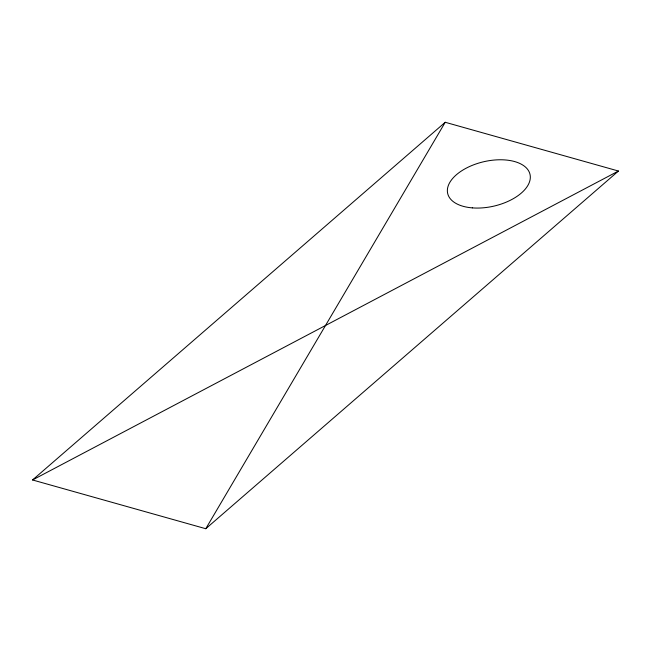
<?xml version="1.0" encoding="UTF-8"?>
<svg xmlns="http://www.w3.org/2000/svg" width="651" height="651" viewBox="0 0 651 651"><rect width="100%" height="100%" fill="white"/><g stroke="black" fill="none" stroke-linecap="round" stroke-linejoin="round"><path stroke-width="0.98" d="M205.773 528.718L445.227 122.282L618.45 171.034L205.773 528.718L32.55 479.966L445.227 122.282M32.55 479.966L618.45 171.034M472.341 207.881A42.25 22.761 -13.1 0 0 530.052 174.574A42.25 22.761 -13.1 0 0 464.155 169.301A42.25 22.761 -13.1 0 0 472.341 207.881"/></g></svg>
